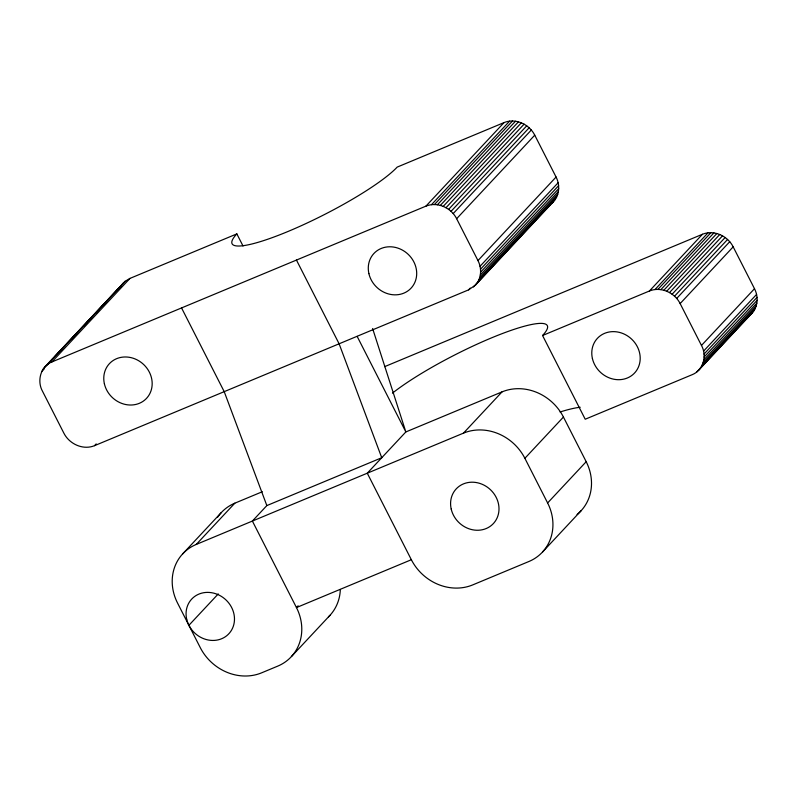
<?xml version="1.0" encoding="UTF-8"?>
<svg xmlns="http://www.w3.org/2000/svg" width="797" height="797" viewBox="0 0 797 797"><rect width="100%" height="100%" fill="white"/><g stroke="black" fill="none" stroke-linecap="round" stroke-linejoin="round"><path stroke-width="1.2" d="M475.45 285.077C481.537 278.522 481.996 268.32 477.971 260.579L456.641 218.717C451.232 207.858 437.503 201.392 425.937 206.134L51.875 361.948C40.537 366.361 36.782 381.036 42.5 391.227L63.83 433.09C69.239 443.959 82.968 450.425 94.534 445.672L468.596 289.859L475.45 285.077L553.556 201.521C559.633 194.976 560.092 184.774 556.077 177.034L534.747 135.171C529.338 124.302 515.609 117.836 504.043 122.589L397.165 167.111A95.301 15.89 -27 0 1 288.086 231.439A95.301 15.89 -27 0 1 236.848 233.89L129.971 278.402L125.149 281.281L45.011 366.74M542.558 335.507L585.217 419.232L692.095 374.72C703.422 370.296 707.188 355.631 701.47 345.44L680.14 303.577C674.73 292.708 661.002 286.243 649.435 290.995L542.558 335.507A95.301 15.89 -27 0 0 501.542 333.863A95.301 15.89 -27 0 0 392.463 393.14M698.949 369.928L751.989 313.201C758.067 306.646 758.525 296.444 754.5 288.703L733.17 246.851C727.761 235.982 714.032 229.516 702.466 234.258L384.622 366.66M120.447 287L121.383 285.386L67.048 343.507M121.961 284.649L123.117 283.194M47.053 364.827L125.149 281.281M43.277 368.931L52.622 358.939M55.162 356.219L65.354 345.32M41.872 371.362L44.423 368.632M71.591 339.572L74.141 336.852M84.323 325.953L86.873 323.223M96.208 313.241L98.758 310.511M51.875 361.948L129.971 278.402M94.534 445.672L96.188 443.899M425.937 206.134L504.043 122.589M431.486 204.69L509.592 121.144M434.425 204.54L512.521 120.985M437.384 204.769L515.49 121.224M440.342 205.377L518.448 121.831M443.232 206.363L521.338 122.818M446.011 207.708L524.107 124.153M448.631 209.372L526.727 125.826M451.032 211.344L529.138 127.799M453.204 213.586L531.3 130.041M456.641 218.717L534.747 135.171M182.563 554.015L221.128 512.75M298.138 605.78L296.464 607.573A47.651 42.679 43.1 0 1 277.715 666.133L261.685 672.807A47.651 42.679 43.1 0 1 200.276 647.642L177.522 602.99A47.651 42.679 43.1 0 1 196.271 544.431L234.846 503.176L262.323 491.729M477.971 260.579L556.077 177.034M480.053 266.288L558.149 182.732M480.531 269.227L558.627 185.681M480.621 272.166L558.717 188.62M480.322 275.045L558.428 191.499M296.454 260.071L339.114 343.796L381.743 457.737L266.846 505.587L252.38 521.059L296.464 607.573L411.352 559.723A47.651 42.679 43.1 0 0 472.76 584.888L528.869 561.516A47.651 42.679 43.1 0 0 547.619 502.957L586.193 461.702L563.439 417.05A47.651 42.679 43.1 0 0 502.03 391.885L405.842 431.944L367.278 473.209L411.352 559.723M479.645 277.824L557.751 194.279M468.596 289.859L470.26 288.086M478.589 280.454L556.695 196.909M473.418 286.99L555.29 199.33M188.899 625.316L218.248 593.924M196.271 544.431L463.465 433.14L502.03 391.885M291.423 656.559L329.998 615.294M649.435 290.995L702.466 234.258M654.985 289.55L708.015 232.814M657.914 289.391L710.954 232.664M660.882 289.62L713.923 232.893M663.841 290.238L716.872 233.511M666.73 291.224L719.761 234.487M669.51 292.559L722.54 235.832M672.12 294.232L725.16 237.496M674.531 296.205L727.571 239.469M463.465 433.14A47.651 42.679 43.1 0 1 524.874 458.305L563.439 417.05M676.703 298.447L729.733 241.71M680.14 303.577L733.17 246.851M701.47 345.44L754.5 288.703M703.552 351.138L756.582 294.412M704.03 354.077L757.06 297.351M704.12 357.016L757.15 300.29M703.821 359.905L756.851 303.169M703.143 362.685L756.174 305.948M702.087 365.305L755.128 308.578M696.917 371.84L753.723 311.009M542.588 551.942L581.152 510.678M551.524 203.434L553.556 201.521M749.947 315.114L751.989 313.201M524.874 458.305L547.619 502.957M357.146 336.384L405.842 431.944L372.607 328.503M236.848 233.89L243.025 246.004M181.557 307.931L224.216 391.656L266.846 505.587M586.193 461.702A47.651 42.679 43.1 0 1 577.088 514.503M340.329 589.481A47.651 42.679 43.1 0 1 328.434 616.898M217.661 517.133A47.651 42.679 43.1 0 1 234.846 503.176M560.052 411.999A95.301 15.89 -27 0 1 580.206 407.287M451.202 509.054A25.414 22.764 43.1 0 0 491.311 525.492A25.414 22.764 43.1 0 0 481.866 484.148A25.414 22.764 43.1 0 0 451.202 509.054M186.687 619.239A25.414 22.764 43.1 0 0 226.796 635.677A25.414 22.764 43.1 0 0 217.342 594.333A25.414 22.764 43.1 0 0 186.687 619.239M104.387 383.815A25.414 22.764 43.1 0 0 144.496 400.253A25.414 22.764 43.1 0 0 135.042 358.919A25.414 22.764 43.1 0 0 104.387 383.815M368.901 273.64A25.414 22.764 43.1 0 0 409.01 290.078A25.414 22.764 43.1 0 0 399.566 248.734A25.414 22.764 43.1 0 0 368.901 273.64M592.4 358.491A25.414 22.764 43.1 0 0 632.509 374.929A25.414 22.764 43.1 0 0 623.065 333.584A25.414 22.764 43.1 0 0 592.4 358.491"/></g></svg>
